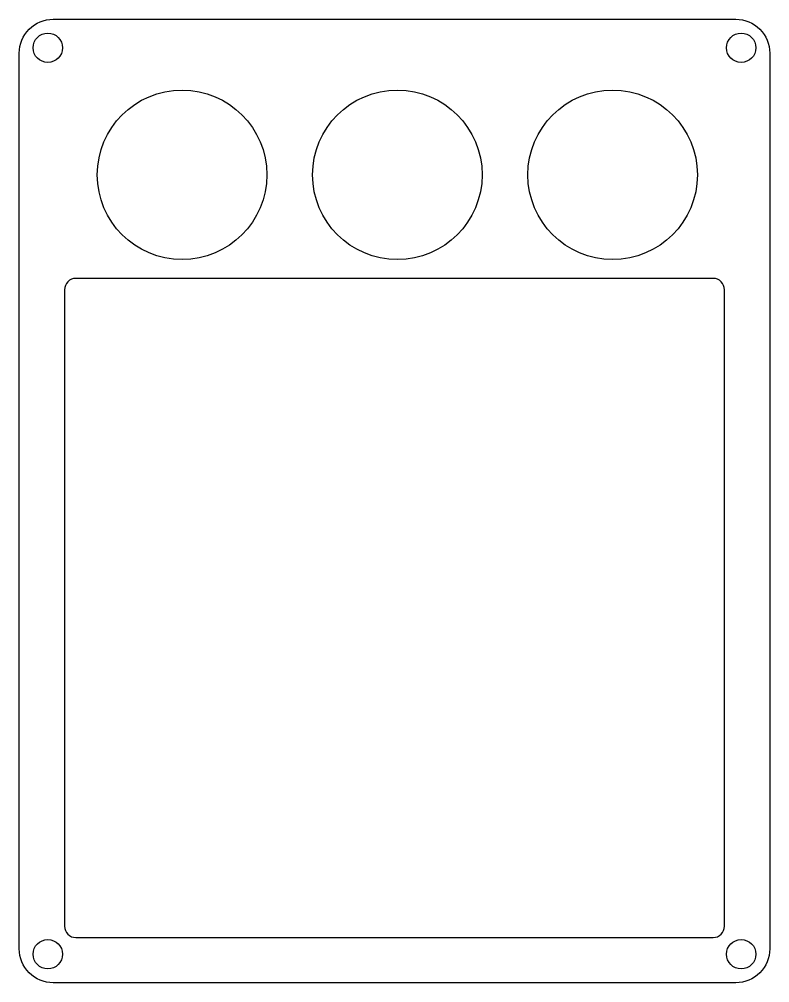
# Model space of a CAD drawing. Header units: millimetres. Extents: x 90.1 to 156.5, y -66.5 to 18.8.
import ezdxf

# ---------------------------------------------------------------- set-up
doc = ezdxf.new("R2010")
doc.units = ezdxf.units.MM
doc.layers.get('0').update_dxf_attribs({"linetype": 'CONTINUOUS'})

msp = doc.modelspace()

# ---------------------------------------------------------------- linework, layer by layer
for points in [[(153.512, -66.5), (93.108, -66.5, -0.414214), (90.108, -63.5), (90.108, 15.79, -0.414214), (93.108, 18.79), (153.512, 18.79, -0.414214), (156.512, 15.79), (156.512, -63.5, -0.414214)], [(151.512, -62.5, 0.414214), (152.512, -61.5), (152.512, -5.152, 0.414214), (151.512, -4.152), (95.108, -4.152, 0.414214), (94.108, -5.152), (94.108, -61.5, 0.414214), (95.108, -62.5)]]:
    msp.add_lwpolyline(points, format="xyb", close=True)
for centre, radius in [((92.633, 16.265), 1.3), ((153.987, 16.265), 1.3), ((104.512, 5.023), 7.5), ((123.562, 5.023), 7.5), ((142.612, 5.023), 7.5), ((92.633, -63.975), 1.3), ((153.987, -63.975), 1.3)]:
    msp.add_circle(centre, radius)

doc.saveas('drawing.dxf')
